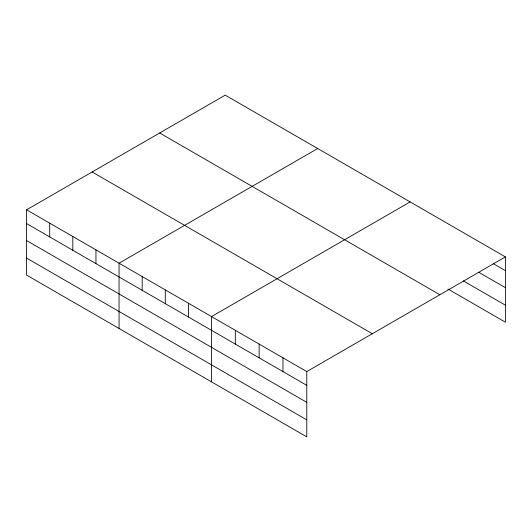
<?xml version="1.0" encoding="UTF-8"?>
<svg xmlns="http://www.w3.org/2000/svg" width="532" height="532" viewBox="0 0 532 532"><rect width="100%" height="100%" fill="white"/><g stroke="black" fill="none" stroke-linecap="round" stroke-linejoin="round"><path stroke-width="0.8" d="M26.6 209.821L306.778 371.575L306.778 436.858L26.6 275.097L26.6 209.821L225.222 95.142L505.4 256.903L505.4 322.179L447.964 289.022M317.684 148.528L119.055 263.2L119.055 328.477M410.139 201.907L211.517 316.58L211.517 381.856M306.778 371.575L505.4 256.903M493.49 263.786L505.4 270.662M478.78 272.298L505.4 287.666M463.372 280.916L505.4 305.182M159.68 132.987L439.851 294.748M92.149 171.976L372.32 333.737M26.6 223.58L306.778 385.334M26.6 240.577L306.778 402.338M26.6 258.093L306.778 419.854M282.964 357.83L282.964 371.589M259.144 344.078L259.144 357.837M235.33 330.325L235.33 344.091M188.401 303.233L188.401 316.992M165.286 289.887L165.286 303.646M142.17 276.547L142.17 290.306M95.946 249.854L95.946 263.613M72.831 236.507L72.831 250.266M49.715 223.161L49.715 236.926"/></g></svg>
